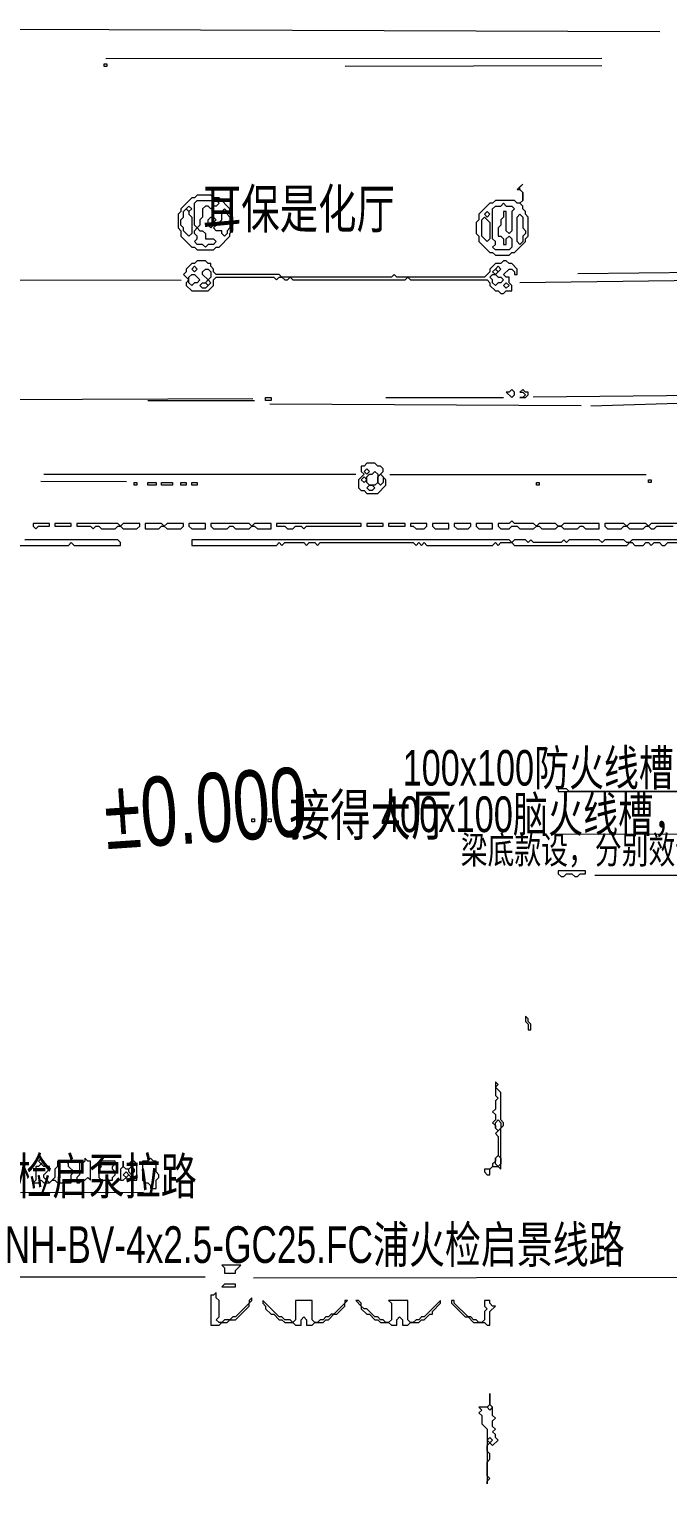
# Model space of a CAD drawing. Extents: x 10 to 1972, y 10 to 1395.
# Drawn here: x 853 to 1086, y 522 to 1054 of the extents above; entities that cross this region are included whole.
import ezdxf

# ---------------------------------------------------------------- set-up
doc = ezdxf.new("R2010")
doc.units = 0
for name, color, linetype, lineweight in [('OCR_TEXT', 6, 'Continuous', 0), ('TRACE_STRAIGHT', 5, 'Continuous', 0), ('TRACE_TEXT_SYMBOL', 6, 'Continuous', 0)]:
    doc.layers.add(name, color=color, linetype=linetype, lineweight=lineweight)
doc.styles.add('wqy-unicode', font='wqy-unicode.lff')

msp = doc.modelspace()

# ---------------------------------------------------------------- linework, layer by layer
at = {"layer": 'TRACE_STRAIGHT', "color": 5}
for p, q in [((848.13, 1053.68), (1083.14, 1052.8)), ((880.62, 1042.94), (1061.88, 1043)), ((968.12, 1040.16), (1061.87, 1040.35)), ((1031.9, 961.08), (1124.38, 962.34)), ((1053.12, 964.39), (1124.37, 965.14)), ((846.87, 962.02), (908.12, 961.98)), ((1036.87, 919.31), (1114.39, 920)), ((814.36, 918.23), (934.37, 918.62)), ((896, 918), (935, 918)), ((940.62, 916.67), (1054.37, 916.1)), ((983, 919), (1026, 919)), ((1057.87, 915.97), (1103.13, 917.33)), ((856.87, 888.44), (888.14, 888.28)), ((858, 891), (972, 891)), ((984.38, 890.91), (1078.12, 890.91)), ((1046.87, 759.5), (1190.63, 759.6)), ((1059.37, 744.47), (1203.13, 744.43)), ((849.38, 628.5), (894.38, 628.63)), ((811.88, 597.73), (916.88, 597.71)), ((934.63, 597.32), (1184.38, 597.73))]:
    msp.add_line(p, q, dxfattribs=at)
at = {"layer": 'TRACE_TEXT_SYMBOL', "color": 6}
for points in [[(880, 1041), (881, 1041), (881, 1040), (880, 1040)], [(1033, 997), (1031, 995), (1032, 995), (1033, 994), (1033, 991), (1032, 990), (1031, 990), (1030, 991), (1023, 991), (1022, 990), (1021, 990), (1017, 986), (1017, 984), (1016, 983), (1016, 979), (1017, 978), (1017, 976), (1021, 972), (1022, 972), (1023, 971), (1028, 971), (1029, 972), (1030, 972), (1034, 976), (1034, 977), (1035, 978), (1035, 985), (1034, 986), (1034, 987), (1033, 988), (1033, 989), (1032, 990), (1033, 991), (1033, 994), (1032, 995), (1032, 996)], [(914, 993), (913, 992), (912, 992), (908, 988), (908, 987), (907, 986), (907, 981), (908, 980), (908, 978), (912, 974), (913, 974), (914, 973), (920, 973), (921, 974), (922, 974), (926, 978), (926, 979), (927, 980), (927, 985), (926, 986), (926, 988), (922, 992), (920, 992), (919, 993)], [(910, 988), (911, 989), (912, 988), (911, 987)], [(913, 990), (914, 991), (921, 991), (922, 990), (921, 989), (920, 989), (919, 988), (918, 989), (917, 989), (916, 988), (916, 985), (915, 984), (915, 982), (914, 981), (913, 982)], [(1025, 989), (1026, 990), (1027, 989), (1029, 989), (1030, 988), (1029, 987), (1029, 980), (1028, 979), (1027, 980), (1027, 987), (1026, 987), (1026, 985), (1025, 984), (1025, 982), (1024, 981), (1024, 978), (1025, 978), (1026, 977), (1026, 975), (1027, 975), (1027, 977), (1028, 978), (1029, 977), (1029, 974), (1028, 973), (1023, 973), (1022, 974), (1023, 975), (1023, 976), (1022, 977), (1022, 988), (1023, 989)], [(909, 987), (910, 988), (911, 987), (911, 986), (912, 985), (912, 979), (911, 978), (909, 980), (909, 981), (908, 982), (908, 984), (909, 985)], [(918, 984), (919, 985), (920, 985), (921, 984), (920, 983), (920, 982), (919, 981), (918, 982)], [(923, 987), (924, 988), (925, 987), (925, 986), (926, 985), (926, 981), (925, 980), (925, 979), (924, 978), (923, 979), (923, 980), (921, 980), (920, 981), (923, 984)], [(1018, 984), (1019, 985), (1021, 983), (1021, 977), (1020, 976), (1018, 978)], [(1019, 986), (1020, 987), (1021, 986), (1020, 985)], [(1031, 985), (1032, 986), (1033, 985), (1033, 981), (1034, 980), (1034, 979), (1033, 978), (1033, 976), (1032, 975), (1031, 976)], [(913, 980), (914, 981), (915, 980), (916, 980), (917, 979), (917, 977), (920, 977), (921, 976), (920, 975), (918, 975), (917, 974), (916, 975), (914, 975), (913, 976), (914, 977), (914, 978), (913, 979)], [(911, 963), (912, 964), (913, 964), (915, 962), (914, 961), (913, 961), (912, 960), (911, 961)], [(912, 966), (913, 967), (914, 966), (913, 965)], [(916, 965), (917, 966), (918, 966), (919, 965), (919, 963), (918, 962), (916, 964)], [(1021, 963), (1022, 964), (1023, 964), (1024, 963), (1025, 963), (1026, 962), (1025, 961), (1024, 961), (1023, 960), (1022, 961), (1022, 962)], [(1022, 965), (1023, 966), (1024, 965), (1023, 964)], [(1023, 966), (1024, 967), (1025, 966), (1024, 965)], [(915, 960), (916, 961), (917, 961), (918, 960), (917, 959), (916, 959)], [(917, 961), (918, 962), (919, 961), (918, 960)], [(1026, 960), (1027, 961), (1028, 960), (1027, 959)], [(1029, 922), (1028, 921), (1027, 921), (1029, 919), (1030, 920), (1030, 921)], [(1033, 922), (1032, 921), (1033, 921), (1034, 920), (1033, 919), (1032, 919), (1034, 919), (1035, 920), (1035, 921), (1034, 921)], [(939, 919), (941, 919), (941, 918), (939, 918)], [(976, 895), (975, 894), (974, 894), (974, 892), (975, 891), (973, 889), (973, 886), (974, 885), (975, 885), (976, 884), (980, 884), (983, 887), (983, 889), (981, 891), (982, 892), (982, 893), (981, 894), (980, 894), (979, 895)], [(891, 888), (892, 888), (892, 887), (891, 887)], [(896, 888), (899, 888), (899, 887), (896, 887)], [(901, 888), (905, 888), (905, 887), (901, 887)], [(908, 888), (910, 888), (910, 887), (908, 887)], [(912, 888), (914, 888), (914, 887), (912, 887)], [(974, 889), (975, 890), (976, 889), (975, 888)], [(975, 892), (976, 893), (977, 892), (976, 891)], [(978, 891), (979, 892), (980, 891), (980, 888), (979, 887), (977, 887), (976, 888), (976, 890), (977, 891)], [(980, 890), (981, 891), (982, 890), (982, 888), (981, 887), (980, 888)], [(1038, 888), (1039, 888), (1039, 887), (1038, 887)], [(1079, 889), (1080, 889), (1080, 888), (1079, 888)], [(976, 886), (977, 887), (978, 887), (979, 886), (978, 885), (977, 885)], [(854, 873), (854, 872), (855, 871), (856, 872), (860, 872), (860, 873)], [(862, 873), (862, 872), (868, 872), (868, 873)], [(870, 873), (870, 872), (875, 872), (876, 871), (877, 872), (878, 872), (879, 871), (884, 871), (885, 872), (886, 872), (887, 871), (892, 871), (893, 872), (893, 873), (887, 873), (886, 872), (885, 873)], [(895, 873), (895, 871), (900, 871), (901, 872), (902, 872), (903, 871), (908, 871), (909, 872), (909, 873), (903, 873), (902, 872), (901, 873)], [(911, 873), (911, 872), (912, 871), (917, 871), (917, 873)], [(919, 873), (919, 872), (920, 871), (925, 871), (926, 872), (927, 872), (928, 871), (933, 871), (934, 872), (935, 872), (936, 871), (941, 871), (941, 873), (935, 873), (934, 872), (933, 873)], [(943, 873), (943, 872), (946, 872), (947, 871), (949, 871), (950, 872), (952, 872), (953, 871), (954, 872), (974, 872), (974, 873)], [(976, 873), (976, 872), (982, 872), (982, 873)], [(984, 873), (984, 872), (990, 872), (990, 873)], [(992, 873), (992, 872), (993, 872), (994, 871), (997, 871), (998, 872), (998, 873)], [(1000, 873), (1000, 872), (1001, 871), (1006, 871), (1006, 873)], [(1008, 873), (1008, 872), (1009, 871), (1013, 871), (1014, 872), (1014, 873)], [(1016, 873), (1016, 872), (1017, 871), (1022, 871), (1022, 873)], [(1029, 874), (1028, 873), (1024, 873), (1024, 872), (1025, 871), (1028, 871), (1029, 872), (1031, 872), (1032, 871), (1037, 871), (1038, 872), (1039, 872), (1040, 871), (1045, 871), (1046, 872), (1047, 872), (1048, 871), (1053, 871), (1054, 872), (1055, 872), (1056, 871), (1061, 871), (1061, 873), (1048, 873), (1047, 872), (1046, 872), (1045, 873), (1039, 873), (1038, 872), (1037, 873), (1030, 873)], [(1046, 776), (1046, 775), (1111, 775), (1050, 775), (1049, 776)], [(929, 765), (930, 765), (930, 764), (929, 764)], [(934, 765), (935, 765), (935, 764), (934, 764)], [(940, 765), (941, 765), (941, 764), (940, 764)], [(1046, 746), (1046, 745), (1047, 744), (1048, 744), (1049, 745), (1051, 745), (1052, 744), (1053, 744), (1054, 745), (1056, 745), (1056, 746)], [(1034, 693), (1034, 691), (1035, 690), (1035, 688), (1036, 688), (1036, 690), (1035, 691), (1035, 692)], [(1023, 669), (1023, 664), (1024, 663), (1023, 662), (1023, 659), (1022, 658), (1023, 657), (1023, 655), (1022, 654), (1023, 653), (1023, 652), (1024, 651), (1023, 650), (1024, 649), (1024, 642), (1023, 641), (1023, 640), (1022, 639), (1022, 638), (1021, 637), (1019, 637), (1019, 636), (1020, 635), (1021, 635), (1021, 637), (1022, 638), (1024, 638), (1025, 637), (1025, 652), (1026, 653), (1026, 654), (1025, 655), (1025, 665), (1023, 667), (1024, 668)], [(1023, 654), (1024, 655), (1025, 654), (1025, 652), (1024, 651), (1023, 652)], [(857, 641), (856, 640), (857, 639), (856, 638), (855, 638), (855, 633), (854, 632), (856, 632), (857, 633), (858, 632), (860, 632), (861, 633), (862, 633), (863, 632), (868, 632), (868, 635), (869, 636), (867, 638), (867, 639), (866, 640), (863, 640), (863, 638), (862, 637), (862, 634), (860, 632), (858, 634), (858, 635), (860, 637), (860, 638), (858, 638), (857, 639), (858, 640)], [(873, 641), (873, 640), (872, 639), (871, 640), (871, 635), (870, 634), (870, 632), (871, 632), (872, 633), (873, 633), (874, 634), (875, 633), (875, 640), (874, 640)], [(879, 640), (878, 639), (879, 638), (878, 637), (878, 634), (879, 633), (883, 633), (883, 634), (884, 635), (884, 636), (883, 637), (883, 638), (884, 639), (884, 640)], [(887, 640), (887, 638), (886, 637), (886, 633), (887, 633), (888, 634), (889, 633), (892, 633), (892, 639), (891, 640), (890, 640), (889, 639), (890, 638), (889, 637), (888, 637), (887, 638)], [(897, 641), (896, 640), (894, 640), (894, 633), (895, 632), (896, 632), (897, 631), (897, 630), (899, 630), (899, 633), (900, 634), (900, 635), (899, 636), (899, 640), (898, 640)], [(1023, 641), (1024, 642), (1025, 641), (1025, 639), (1024, 638), (1023, 639)], [(887, 635), (888, 636), (889, 635), (888, 634)], [(888, 634), (889, 635), (890, 634), (889, 633)], [(889, 637), (890, 638), (891, 637), (891, 636), (890, 635), (889, 636)], [(923, 602), (924, 601), (924, 599), (928, 599), (928, 600), (930, 602)], [(921, 592), (920, 591), (919, 591), (919, 580), (922, 580), (923, 581), (925, 581), (926, 582), (928, 582), (933, 587), (933, 588), (934, 589), (934, 590), (933, 589), (933, 588), (928, 583), (927, 583), (926, 582), (924, 582), (923, 581), (922, 581), (921, 582), (922, 583), (922, 589), (921, 590)], [(924, 595), (923, 594), (928, 594), (928, 595)], [(938, 589), (938, 588), (939, 587), (939, 586), (941, 584), (942, 584), (944, 582), (945, 582), (946, 581), (949, 581), (950, 580), (952, 580), (952, 582), (953, 583), (954, 582), (954, 580), (956, 580), (957, 581), (960, 581), (961, 582), (962, 582), (964, 584), (965, 584), (968, 587), (968, 588), (969, 589), (968, 589), (968, 588), (964, 584), (963, 584), (962, 583), (961, 583), (960, 582), (959, 582), (958, 581), (957, 581), (956, 582), (956, 589), (950, 589), (950, 582), (949, 581), (948, 582), (946, 582), (945, 583), (944, 583)], [(972, 589), (974, 587), (974, 586), (976, 584), (977, 584), (979, 582), (980, 582), (981, 581), (984, 581), (985, 580), (987, 580), (987, 582), (988, 583), (989, 582), (989, 580), (991, 580), (992, 581), (995, 581), (996, 582), (997, 582), (999, 584), (1000, 584), (1000, 585), (1003, 588), (1003, 589), (997, 583), (996, 583), (995, 582), (994, 582), (993, 581), (992, 581), (991, 582), (991, 589), (984, 589), (985, 588), (985, 582), (984, 581), (983, 581), (982, 582), (981, 582), (980, 583), (979, 583), (976, 586), (975, 586), (974, 587), (974, 588), (973, 589)], [(1007, 589), (1007, 588), (1012, 583), (1013, 583), (1015, 581), (1019, 581), (1020, 580), (1021, 580), (1021, 585), (1023, 587), (1022, 587), (1021, 588), (1021, 589), (1019, 589), (1019, 587), (1020, 586), (1019, 585), (1019, 582), (1018, 581), (1017, 581), (1016, 582), (1015, 582), (1014, 583), (1013, 583), (1008, 588), (1008, 589)], [(1021, 555), (1021, 551), (1020, 550), (1017, 550), (1018, 549), (1017, 548), (1018, 547), (1018, 544), (1020, 542), (1020, 522), (1020, 523), (1021, 524), (1020, 525), (1020, 530), (1021, 531), (1021, 533), (1020, 534), (1020, 536), (1021, 537), (1022, 536), (1024, 538), (1023, 539), (1023, 540), (1022, 541), (1023, 542), (1022, 543), (1022, 545), (1023, 546), (1022, 547), (1022, 550), (1021, 551)], [(1020, 550), (1021, 551), (1022, 550), (1021, 549)], [(1020, 538), (1021, 539), (1022, 538), (1021, 537)]]:
    msp.add_lwpolyline(points, close=True, dxfattribs=at)
for points in [[(914, 969), (913, 968), (912, 968), (910, 966), (910, 965), (909, 964), (911, 962), (910, 961), (910, 960), (912, 958), (918, 958), (920, 960), (920, 962), (921, 963), (942, 963), (943, 962), (944, 963), (945, 963), (946, 962), (947, 962), (948, 963), (949, 962), (990, 962), (991, 963), (992, 962), (1020, 962), (1021, 961), (1021, 960), (1023, 958), (1024, 958), (1025, 957), (1026, 957), (1027, 958), (1029, 958), (1029, 960), (1028, 961), (1028, 963), (1027, 963), (1026, 964), (1028, 966), (1029, 966), (1030, 965), (1030, 964), (1031, 964), (1031, 966), (1029, 968), (1028, 968), (1027, 969), (1026, 969), (1025, 968), (1023, 968), (1021, 966), (1021, 965), (1019, 963), (987, 963), (986, 964), (985, 963), (945, 963), (944, 964), (921, 964), (920, 965), (920, 966), (919, 967), (919, 968)], [(919, 968), (918, 968), (917, 969), (914, 969)], [(1091, 873), (1080, 873), (1079, 872), (1078, 873), (1072, 873), (1071, 872), (1070, 873), (1063, 873), (1063, 872), (1064, 871), (1069, 871), (1070, 872), (1071, 872), (1072, 871), (1077, 871), (1078, 872), (1079, 872), (1080, 871), (1081, 871), (1082, 872), (1088, 872)], [(848, 865), (867, 865), (868, 866), (869, 865), (886, 865), (886, 866), (885, 867), (851, 867)], [(1091, 867), (1073, 867), (1072, 866), (1071, 866), (1070, 867), (1063, 867), (1062, 866), (1061, 867), (1050, 867), (1049, 866), (1048, 867), (1047, 866), (1037, 866), (1036, 867), (1035, 866), (1034, 867), (1030, 867), (1029, 866), (1028, 867), (912, 867), (912, 865), (943, 865), (944, 866), (945, 865), (946, 866), (953, 866), (954, 865), (955, 866), (957, 866), (958, 865), (959, 866), (993, 866), (994, 865), (995, 866), (996, 865)], [(996, 865), (997, 866), (998, 865), (1022, 865), (1023, 866), (1024, 865), (1025, 866), (1029, 866), (1030, 865), (1071, 865), (1072, 866), (1073, 866), (1074, 865), (1077, 865), (1078, 866), (1079, 866), (1080, 865), (1081, 866), (1083, 866), (1084, 865), (1085, 865), (1086, 866), (1091, 866)]]:
    msp.add_lwpolyline(points, dxfattribs=at)

# ---------------------------------------------------------------- texts
at = {"layer": 'OCR_TEXT', "color": 6, "style": 'wqy-unicode', "width": 0.72}
for s, height, p in [('耳保是化厅', 14.298, (916.07, 980.87)), ('100x100防火线槽，风机水泵等应急控制线', 12.9992, (989.13, 777.2)), ('接得大厅', 15.093, (947.71, 758.98)), ('400x100脑火线槽，内部按1:2月金属隔板分', 13.0546, (981.19, 760.2)), ('梁底款设，分别效设广播及消防报费朝电线略', 9.9829, (1010.35, 748.69)), ('NH-BV-4x2.5-G20.WC润火检启泵拉路', 13.4446, (691.27, 627.76)), ('NH-BV-4x2.5-GC25.FC浦火检启景线路', 13.3858, (843.62, 602.76))]:
    msp.add_text(s, height=height, dxfattribs=at).set_placement(p)
msp.add_text('±0.000', height=25.235, rotation=3.8568, dxfattribs=at).set_placement((880.83, 753.95))

doc.saveas('drawing.dxf')
